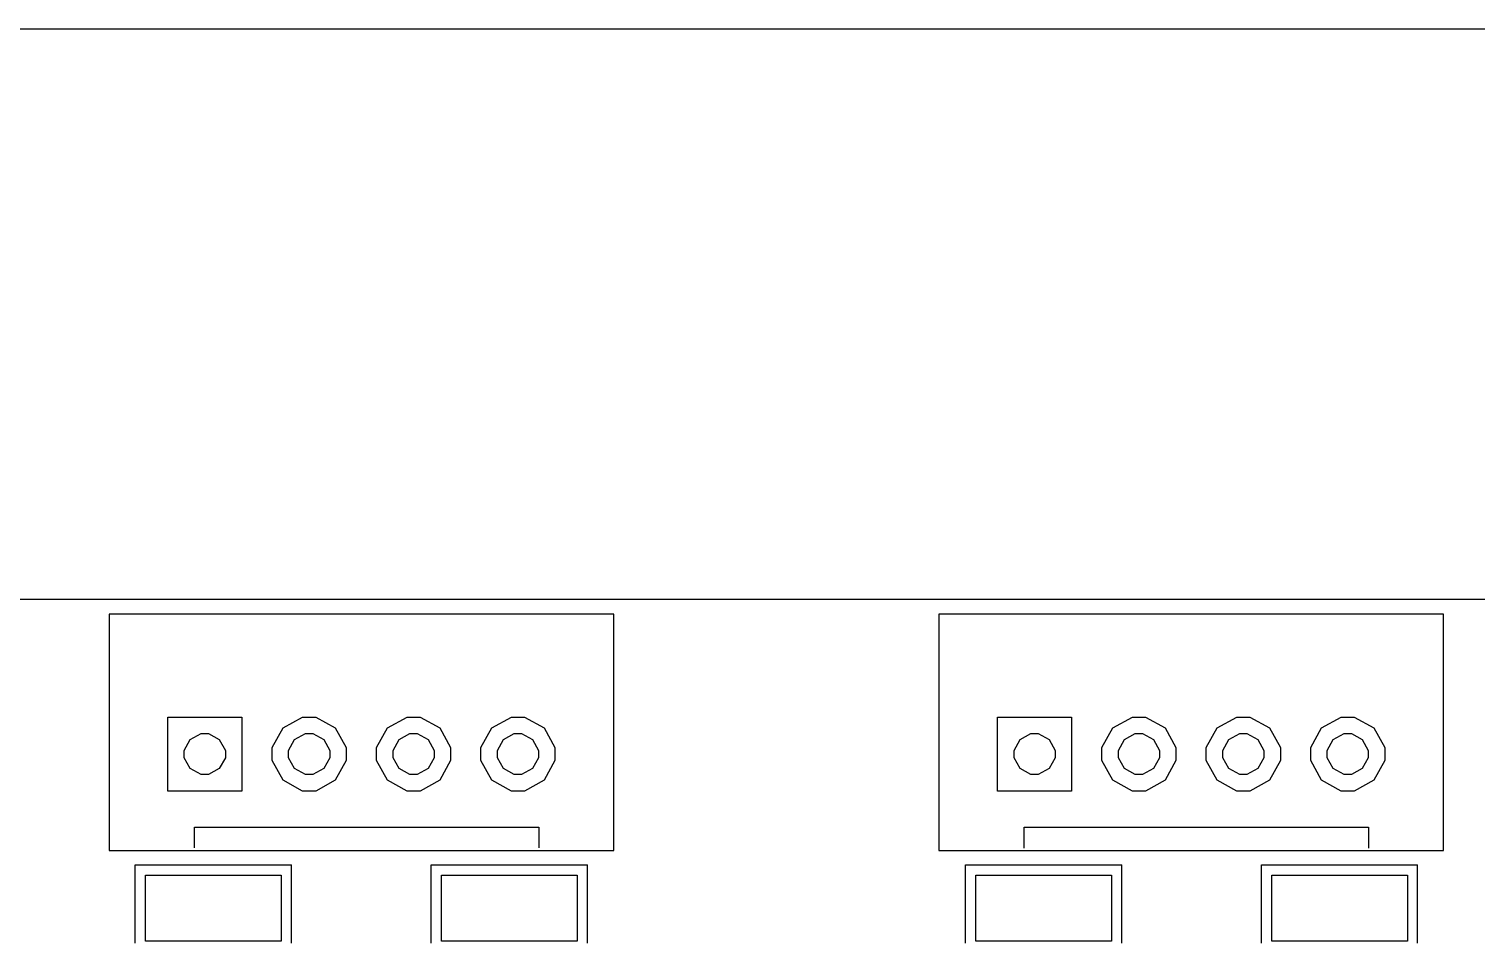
# Model space of a CAD drawing. Extents: x 0 to 132, y 0 to 98.
# Drawn here: x 33.76 to 68.97, y 75.83 to 98.07 of the extents above; entities that cross this region are included whole.
import ezdxf

# ---------------------------------------------------------------- set-up
doc = ezdxf.new("R2010")
doc.units = 0
doc.layers.get('0').update_dxf_attribs({"linetype": 'CONTINUOUS'})

msp = doc.modelspace()

# ---------------------------------------------------------------- linework, layer by layer
at = {"color": 7}
for p, q in [((0, 98.0694), (132.282, 98.0694)), ((37.5363, 80.5173), (37.6823, 80.7819)), ((37.6823, 80.7819), (37.9469, 80.9279)), ((37.9469, 80.9279), (38.0365, 80.9279)), ((38.0365, 80.9279), (38.1247, 80.9279)), ((38.1247, 80.9279), (38.3893, 80.7819)), ((38.3893, 80.7819), (38.5367, 80.5173)), ((40.0763, 80.5173), (40.2223, 80.7819)), ((40.2223, 80.7819), (40.4869, 80.9279)), ((40.4869, 80.9279), (40.5765, 80.9279)), ((40.5765, 80.9279), (40.6647, 80.9279)), ((40.6647, 80.9279), (40.9293, 80.7819)), ((40.9293, 80.7819), (41.0767, 80.5173)), ((42.6159, 80.5173), (42.762, 80.7819)), ((42.762, 80.7819), (43.0265, 80.9279)), ((43.0265, 80.9279), (43.1161, 80.9279)), ((43.1161, 80.9279), (43.2043, 80.9279)), ((43.2043, 80.9279), (43.4689, 80.7819)), ((43.4689, 80.7819), (43.6164, 80.5173)), ((45.157, 80.5173), (45.303, 80.7819)), ((45.303, 80.7819), (45.5676, 80.9279)), ((45.5676, 80.9279), (45.6558, 80.9279)), ((45.6558, 80.9279), (45.744, 80.9279)), ((45.744, 80.9279), (46.0086, 80.7819)), ((46.0086, 80.7819), (46.156, 80.5173)), ((57.7261, 80.5173), (57.8721, 80.7819)), ((57.8721, 80.7819), (58.1367, 80.9279)), ((58.1367, 80.9279), (58.2263, 80.9279)), ((58.2263, 80.9279), (58.3145, 80.9279)), ((58.3145, 80.9279), (58.5791, 80.7819)), ((58.5791, 80.7819), (58.7266, 80.5173)), ((60.2657, 80.5173), (60.4118, 80.7819)), ((60.4118, 80.7819), (60.6764, 80.9279)), ((60.6764, 80.9279), (60.766, 80.9279)), ((60.766, 80.9279), (60.8542, 80.9279)), ((60.8542, 80.9279), (61.1188, 80.7819)), ((61.1188, 80.7819), (61.2662, 80.5173)), ((62.8068, 80.5173), (62.9528, 80.7819)), ((62.9528, 80.7819), (63.2174, 80.9279)), ((63.2174, 80.9279), (63.307, 80.9279)), ((63.307, 80.9279), (63.3952, 80.9279)), ((63.3952, 80.9279), (63.6598, 80.7819)), ((63.6598, 80.7819), (63.8059, 80.5173)), ((65.3464, 80.5173), (65.4925, 80.7819)), ((65.4925, 80.7819), (65.7571, 80.9279)), ((65.7571, 80.9279), (65.8467, 80.9279)), ((65.8467, 80.9279), (65.9349, 80.9279)), ((65.9349, 80.9279), (66.1995, 80.7819)), ((66.1995, 80.7819), (66.3469, 80.5173)), ((37.5363, 80.4277), (37.5363, 80.5173)), ((37.5363, 80.3395), (37.5363, 80.4277)), ((37.6823, 80.0749), (37.5363, 80.3395)), ((38.5367, 80.3395), (38.3893, 80.0749)), ((38.5367, 80.5173), (38.5367, 80.4277)), ((38.5367, 80.4277), (38.5367, 80.3395)), ((40.0763, 80.4277), (40.0763, 80.5173)), ((40.0763, 80.3395), (40.0763, 80.4277)), ((40.2223, 80.0749), (40.0763, 80.3395)), ((41.0767, 80.3395), (40.9293, 80.0749)), ((41.0767, 80.5173), (41.0767, 80.4277)), ((41.0767, 80.4277), (41.0767, 80.3395)), ((42.6159, 80.4277), (42.6159, 80.5173)), ((42.6159, 80.3395), (42.6159, 80.4277)), ((42.762, 80.0749), (42.6159, 80.3395)), ((43.6164, 80.3395), (43.4689, 80.0749)), ((43.6164, 80.5173), (43.6164, 80.4277)), ((43.6164, 80.4277), (43.6164, 80.3395)), ((45.157, 80.4277), (45.157, 80.5173)), ((45.157, 80.3395), (45.157, 80.4277)), ((45.303, 80.0749), (45.157, 80.3395)), ((46.156, 80.3395), (46.0086, 80.0749)), ((46.156, 80.5173), (46.156, 80.4277)), ((46.156, 80.4277), (46.156, 80.3395)), ((57.7261, 80.4277), (57.7261, 80.5173)), ((57.7261, 80.3395), (57.7261, 80.4277)), ((57.8721, 80.0749), (57.7261, 80.3395)), ((58.7266, 80.3395), (58.5791, 80.0749)), ((58.7266, 80.5173), (58.7266, 80.4277)), ((58.7266, 80.4277), (58.7266, 80.3395)), ((60.2657, 80.4277), (60.2657, 80.5173)), ((60.2657, 80.3395), (60.2657, 80.4277)), ((60.4118, 80.0749), (60.2657, 80.3395)), ((61.2662, 80.3395), (61.1188, 80.0749)), ((61.2662, 80.5173), (61.2662, 80.4277)), ((61.2662, 80.4277), (61.2662, 80.3395)), ((62.8068, 80.4277), (62.8068, 80.5173)), ((62.8068, 80.3395), (62.8068, 80.4277)), ((62.9528, 80.0749), (62.8068, 80.3395)), ((63.8059, 80.3395), (63.6598, 80.0749)), ((63.8059, 80.5173), (63.8059, 80.4277)), ((63.8059, 80.4277), (63.8059, 80.3395)), ((65.3464, 80.4277), (65.3464, 80.5173)), ((65.3464, 80.3395), (65.3464, 80.4277)), ((65.4925, 80.0749), (65.3464, 80.3395)), ((66.3469, 80.3395), (66.1995, 80.0749)), ((66.3469, 80.5173), (66.3469, 80.4277)), ((66.3469, 80.4277), (66.3469, 80.3395)), ((37.9469, 79.9289), (37.6823, 80.0749)), ((38.3893, 80.0749), (38.1247, 79.9289)), ((40.4869, 79.9289), (40.2223, 80.0749)), ((40.9293, 80.0749), (40.6647, 79.9289)), ((43.0265, 79.9289), (42.762, 80.0749)), ((43.4689, 80.0749), (43.2043, 79.9289)), ((45.5676, 79.9289), (45.303, 80.0749)), ((46.0086, 80.0749), (45.744, 79.9289)), ((58.1367, 79.9289), (57.8721, 80.0749)), ((58.5791, 80.0749), (58.3145, 79.9289)), ((60.6764, 79.9289), (60.4118, 80.0749)), ((61.1188, 80.0749), (60.8542, 79.9289)), ((63.2174, 79.9289), (62.9528, 80.0749)), ((63.6598, 80.0749), (63.3952, 79.9289)), ((65.7571, 79.9289), (65.4925, 80.0749)), ((66.1995, 80.0749), (65.9349, 79.9289)), ((38.0365, 79.9289), (37.9469, 79.9289)), ((38.1247, 79.9289), (38.0365, 79.9289)), ((40.5765, 79.9289), (40.4869, 79.9289)), ((40.6647, 79.9289), (40.5765, 79.9289)), ((43.1161, 79.9289), (43.0265, 79.9289)), ((43.2043, 79.9289), (43.1161, 79.9289)), ((45.6558, 79.9289), (45.5676, 79.9289)), ((45.744, 79.9289), (45.6558, 79.9289)), ((58.2263, 79.9289), (58.1367, 79.9289)), ((58.3145, 79.9289), (58.2263, 79.9289)), ((60.766, 79.9289), (60.6764, 79.9289)), ((60.8542, 79.9289), (60.766, 79.9289)), ((63.307, 79.9289), (63.2174, 79.9289)), ((63.3952, 79.9289), (63.307, 79.9289)), ((65.8467, 79.9289), (65.7571, 79.9289)), ((65.9349, 79.9289), (65.8467, 79.9289))]:
    msp.add_line(p, q, dxfattribs=at)
at = {"color": 0}
for p, q in [((11.7671, 84.1996), (109.564, 84.1996)), ((47.9859, 83.8288), (35.7064, 83.8288)), ((35.7064, 83.8288), (35.7064, 78.0782)), ((47.9859, 78.0782), (47.9859, 83.8288)), ((68.1757, 83.8288), (55.8959, 83.8288)), ((55.8959, 83.8288), (55.8959, 78.0782)), ((68.1757, 78.0782), (68.1757, 83.8288)), ((37.1369, 81.3276), (38.9364, 81.3276)), ((37.1369, 79.5281), (37.1369, 81.3276)), ((38.9364, 81.3276), (38.9364, 79.5281)), ((39.6766, 80.5879), (39.9397, 81.0645)), ((39.9397, 81.0645), (40.4163, 81.3276)), ((40.4163, 81.3276), (40.5765, 81.3276)), ((40.5765, 81.3276), (40.7349, 81.3276)), ((40.7349, 81.3276), (41.2115, 81.0645)), ((41.2115, 81.0645), (41.4761, 80.5879)), ((42.2162, 80.5879), (42.4794, 81.0645)), ((42.4794, 81.0645), (42.9563, 81.3276)), ((42.9563, 81.3276), (43.1161, 81.3276)), ((43.1161, 81.3276), (43.2745, 81.3276)), ((43.2745, 81.3276), (43.7515, 81.0645)), ((43.7515, 81.0645), (44.0161, 80.5879)), ((44.7559, 80.5879), (45.019, 81.0645)), ((45.019, 81.0645), (45.496, 81.3276)), ((45.496, 81.3276), (45.6558, 81.3276)), ((45.6558, 81.3276), (45.8142, 81.3276)), ((45.8142, 81.3276), (46.2911, 81.0645)), ((46.2911, 81.0645), (46.5557, 80.5879)), ((57.3264, 81.3276), (59.1263, 81.3276)), ((57.3264, 79.5281), (57.3264, 81.3276)), ((59.1263, 81.3276), (59.1263, 79.5281)), ((59.866, 80.5879), (60.1292, 81.0645)), ((60.1292, 81.0645), (60.6062, 81.3276)), ((60.6062, 81.3276), (60.766, 81.3276)), ((60.766, 81.3276), (60.9244, 81.3276)), ((60.9244, 81.3276), (61.4013, 81.0645)), ((61.4013, 81.0645), (61.6659, 80.5879)), ((62.4057, 80.5879), (62.6692, 81.0645)), ((62.6692, 81.0645), (63.1472, 81.3276)), ((63.1472, 81.3276), (63.307, 81.3276)), ((63.307, 81.3276), (63.4654, 81.3276)), ((63.4654, 81.3276), (63.9424, 81.0645)), ((63.9424, 81.0645), (64.207, 80.5879)), ((64.9471, 80.5879), (65.2103, 81.0645)), ((65.2103, 81.0645), (65.6869, 81.3276)), ((65.6869, 81.3276), (65.8467, 81.3276)), ((65.8467, 81.3276), (66.0054, 81.3276)), ((66.0054, 81.3276), (66.482, 81.0645)), ((66.482, 81.0645), (66.7466, 80.5879)), ((39.6766, 80.4277), (39.6766, 80.5879)), ((39.6766, 80.2693), (39.6766, 80.4277)), ((41.4761, 80.5879), (41.4761, 80.4277)), ((41.4761, 80.4277), (41.4761, 80.2693)), ((42.2162, 80.4277), (42.2162, 80.5879)), ((42.2162, 80.2693), (42.2162, 80.4277)), ((44.0161, 80.5879), (44.0161, 80.4277)), ((44.0161, 80.4277), (44.0161, 80.2693)), ((44.7559, 80.4277), (44.7559, 80.5879)), ((44.7559, 80.2693), (44.7559, 80.4277)), ((46.5557, 80.5879), (46.5557, 80.4277)), ((46.5557, 80.4277), (46.5557, 80.2693)), ((59.866, 80.4277), (59.866, 80.5879)), ((59.866, 80.2693), (59.866, 80.4277)), ((61.6659, 80.5879), (61.6659, 80.4277)), ((61.6659, 80.4277), (61.6659, 80.2693)), ((62.4057, 80.4277), (62.4057, 80.5879)), ((62.4057, 80.2693), (62.4057, 80.4277)), ((64.207, 80.5879), (64.207, 80.4277)), ((64.207, 80.4277), (64.207, 80.2693)), ((64.9471, 80.4277), (64.9471, 80.5879)), ((64.9471, 80.2693), (64.9471, 80.4277)), ((66.7466, 80.5879), (66.7466, 80.4277)), ((66.7466, 80.4277), (66.7466, 80.2693)), ((39.9397, 79.7927), (39.6766, 80.2693)), ((41.4761, 80.2693), (41.2115, 79.7927)), ((42.4794, 79.7927), (42.2162, 80.2693)), ((44.0161, 80.2693), (43.7515, 79.7927)), ((45.019, 79.7927), (44.7559, 80.2693)), ((46.5557, 80.2693), (46.2911, 79.7927)), ((60.1292, 79.7927), (59.866, 80.2693)), ((61.6659, 80.2693), (61.4013, 79.7927)), ((62.6692, 79.7927), (62.4057, 80.2693)), ((64.207, 80.2693), (63.9424, 79.7927)), ((65.2103, 79.7927), (64.9471, 80.2693)), ((66.7466, 80.2693), (66.482, 79.7927)), ((40.4163, 79.5281), (39.9397, 79.7927)), ((41.2115, 79.7927), (40.7349, 79.5281)), ((42.9563, 79.5281), (42.4794, 79.7927)), ((43.7515, 79.7927), (43.2745, 79.5281)), ((45.496, 79.5281), (45.019, 79.7927)), ((46.2911, 79.7927), (45.8142, 79.5281)), ((60.6062, 79.5281), (60.1292, 79.7927)), ((61.4013, 79.7927), (60.9244, 79.5281)), ((63.1472, 79.5281), (62.6692, 79.7927)), ((63.9424, 79.7927), (63.4654, 79.5281)), ((65.6869, 79.5281), (65.2103, 79.7927)), ((66.482, 79.7927), (66.0054, 79.5281)), ((38.9364, 79.5281), (37.1369, 79.5281)), ((40.5765, 79.5281), (40.4163, 79.5281)), ((40.7349, 79.5281), (40.5765, 79.5281)), ((43.1161, 79.5281), (42.9563, 79.5281)), ((43.2745, 79.5281), (43.1161, 79.5281)), ((45.6558, 79.5281), (45.496, 79.5281)), ((45.8142, 79.5281), (45.6558, 79.5281)), ((59.1263, 79.5281), (57.3264, 79.5281)), ((60.766, 79.5281), (60.6062, 79.5281)), ((60.9244, 79.5281), (60.766, 79.5281)), ((63.307, 79.5281), (63.1472, 79.5281)), ((63.4654, 79.5281), (63.307, 79.5281)), ((65.8467, 79.5281), (65.6869, 79.5281)), ((66.0054, 79.5281), (65.8467, 79.5281)), ((37.7832, 78.1431), (37.7832, 78.65)), ((37.7832, 78.65), (46.1641, 78.65)), ((46.1641, 78.65), (46.1641, 78.1431)), ((57.9727, 78.1417), (57.9727, 78.65)), ((57.9727, 78.65), (66.354, 78.65)), ((66.354, 78.65), (66.354, 78.1417)), ((35.7064, 78.0782), (47.9859, 78.0782)), ((55.8959, 78.0782), (68.1757, 78.0782)), ((36.3456, 75.8292), (36.3456, 77.7296)), ((36.3456, 77.7296), (40.1465, 77.7296)), ((36.5965, 77.4788), (39.8956, 77.4788)), ((36.5965, 75.879), (36.5965, 77.4788)), ((39.8956, 77.4788), (39.8956, 75.879)), ((40.1465, 75.8292), (40.1465, 77.7296)), ((43.5472, 75.8292), (43.5472, 77.7296)), ((43.5472, 77.7296), (47.3467, 77.7296)), ((43.7967, 77.4788), (47.0972, 77.4788)), ((43.7967, 75.879), (43.7967, 77.4788)), ((47.0972, 77.4788), (47.0972, 75.879)), ((47.3467, 75.8292), (47.3467, 77.7296)), ((56.5464, 75.8292), (56.5464, 77.7296)), ((56.5464, 77.7296), (60.3472, 77.7296)), ((56.7958, 77.4788), (60.0964, 77.4788)), ((56.7958, 75.879), (56.7958, 77.4788)), ((60.0964, 77.4788), (60.0964, 75.879)), ((60.3472, 75.8292), (60.3472, 77.7296)), ((63.748, 75.8292), (63.748, 77.7296)), ((63.748, 77.7296), (67.5474, 77.7296)), ((63.9974, 77.4788), (67.298, 77.4788)), ((63.9974, 75.879), (63.9974, 77.4788)), ((67.298, 77.4788), (67.298, 75.879)), ((67.5474, 75.8292), (67.5474, 77.7296)), ((39.8956, 75.879), (36.5965, 75.879)), ((47.0972, 75.879), (43.7967, 75.879)), ((60.0964, 75.879), (56.7958, 75.879)), ((67.298, 75.879), (63.9974, 75.879))]:
    msp.add_line(p, q, dxfattribs=at)

doc.saveas('drawing.dxf')
